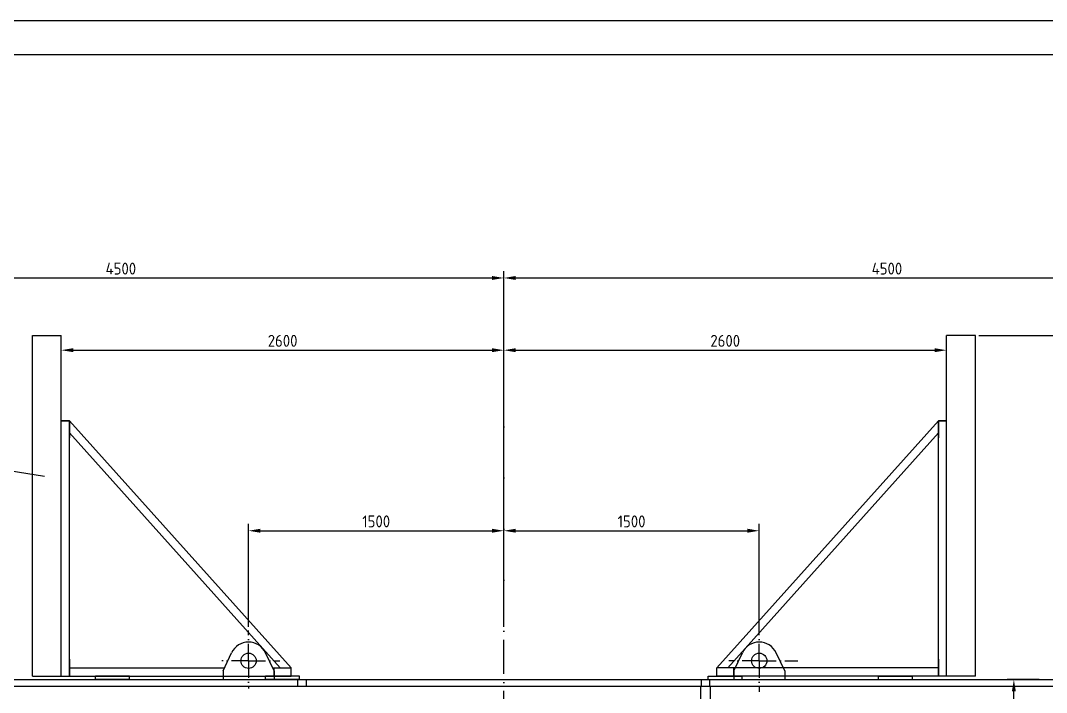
# Model space of a CAD drawing. Extents: x 3 to 23783, y 1 to 16821.
# Drawn here: x 5249 to 11275, y 12875 to 16821 of the extents above; entities that cross this region are included whole.
import ezdxf

# ---------------------------------------------------------------- set-up
doc = ezdxf.new("R2010")
doc.units = 0
doc.header["$LTSCALE"] = 20
doc.linetypes.add('GEN7', pattern=[15, 10, -2.5, 0, -2.5])
doc.linetypes.add('GEN7A', pattern=[7.5, 5, -1.25, 0, -1.25])
doc.layers.get('0').update_dxf_attribs({"linetype": 'CONTINUOUS'})
doc.layers.get('DEFPOINTS').update_dxf_attribs({"linetype": 'CONTINUOUS'})
for name, color, linetype in [('5', 3, 'CONTINUOUS'), ('7', 4, 'GEN7'), ('7A', 4, 'GEN7A'), ('TILE1', 5, 'CONTINUOUS')]:
    doc.layers.add(name, color=color, linetype=linetype)
doc.styles.get("Standard").update_dxf_attribs({"font": 'geniso.shx', "bigfont": 'hztxt.shx'})
doc.dimstyles.new('GEN-ISO', dxfattribs={"dimscale": 20, "dimtxt": 3.5, "dimasz": 3.5, "dimexe": 2, "dimexo": 1, "dimgap": 1, "dimtad": 1, "dimzin": 9, "dimdsep": 46, "dimtxsty": 'Standard', "dimcen": 0, "dimclrd": 3, "dimclre": 3, "dimclrt": 2, "dimadec": 0, "dimazin": 0, "dimtp": 0.1, "dimtm": 0.1, "dimtfac": 0.71, "dimtdec": 3, "dimtmove": 0, "dimatfit": 1, "dimfxl": 0, "dimtzin": 0, "dimarcsym": 0})

# ---------------------------------------------------------------- blocks, each defined once
blk = doc.blocks.new('GB-A0')
blk.add_lwpolyline([(25, 10), (25, 831), (1179, 831), (1179, 10)], close=True)
at = {"layer": 'TILE1'}
blk.add_lwpolyline([(0, 841), (1189, 841), (1189, 0), (0, 0)], dxfattribs=at)
blk = doc.blocks.new('*D234')
at = {"color": 3, "linetype": 'ByBlock'}
for p, q in [((3588.1, 13393.4), (3588.1, 15349.1)), ((3658.1, 15309.1), (8018.1, 15309.1)), ((8088.1, 13393.4), (8088.1, 15349.1))]:
    blk.add_line(p, q, dxfattribs=at)
for points in [[(3658.1, 15320.7), (3658.1, 15297.4), (3588.1, 15309.1)], [(8018.1, 15320.7), (8018.1, 15297.4), (8088.1, 15309.1)]]:
    blk.add_solid(points, dxfattribs=at)
at = {"layer": 'DEFPOINTS', "color": 0, "linetype": 'ByBlock'}
for p in [(8088.1, 15309.1), (3588.1, 13373.4), (8088.1, 13373.4)]:
    blk.add_point(p, dxfattribs=at)
at = {"color": 2, "linetype": 'ByBlock', "insert": (5838.1, 15364.1), "char_height": 70, "attachment_point": 5}
blk.add_mtext('4500', dxfattribs=at)
blk = doc.blocks.new('*D235')
at = {"color": 3, "linetype": 'ByBlock'}
for p, q in [((8088.1, 13393.4), (8088.1, 15349.1)), ((8158.1, 15309.1), (12518.1, 15309.1)), ((12588.1, 13393.4), (12588.1, 15349.1))]:
    blk.add_line(p, q, dxfattribs=at)
for points in [[(8158.1, 15320.7), (8158.1, 15297.4), (8088.1, 15309.1)], [(12518.1, 15320.7), (12518.1, 15297.4), (12588.1, 15309.1)]]:
    blk.add_solid(points, dxfattribs=at)
at = {"layer": 'DEFPOINTS', "color": 0, "linetype": 'ByBlock'}
for p in [(12588.1, 15309.1), (8088.1, 13373.4), (12588.1, 13373.4)]:
    blk.add_point(p, dxfattribs=at)
at = {"color": 2, "linetype": 'ByBlock', "insert": (10338.1, 15364.1), "char_height": 70, "attachment_point": 5}
blk.add_mtext('4500', dxfattribs=at)
blk = doc.blocks.new('*D246')
at = {"color": 3, "linetype": 'ByBlock'}
for p, q in [((5488.1, 14772.4), (5488.1, 14924.9)), ((8088.1, 14772.4), (8088.1, 14924.9)), ((5558.1, 14884.9), (8018.1, 14884.9))]:
    blk.add_line(p, q, dxfattribs=at)
for points in [[(5558.1, 14896.6), (5558.1, 14873.3), (5488.1, 14884.9)], [(8018.1, 14896.6), (8018.1, 14873.3), (8088.1, 14884.9)]]:
    blk.add_solid(points, dxfattribs=at)
at = {"layer": 'DEFPOINTS', "color": 0, "linetype": 'ByBlock'}
for p in [(8088.1, 14884.9), (5488.1, 14752.4), (8088.1, 14752.4)]:
    blk.add_point(p, dxfattribs=at)
at = {"color": 2, "linetype": 'ByBlock', "insert": (6788.1, 14939.9), "char_height": 70, "attachment_point": 5}
blk.add_mtext('2600', dxfattribs=at)
blk = doc.blocks.new('*D247')
at = {"color": 3, "linetype": 'ByBlock'}
for p, q in [((8088.1, 14772.4), (8088.1, 14924.9)), ((10688.1, 14772.4), (10688.1, 14924.9)), ((8158.1, 14884.9), (10618.1, 14884.9))]:
    blk.add_line(p, q, dxfattribs=at)
for points in [[(8158.1, 14896.6), (8158.1, 14873.3), (8088.1, 14884.9)], [(10618.1, 14896.6), (10618.1, 14873.3), (10688.1, 14884.9)]]:
    blk.add_solid(points, dxfattribs=at)
at = {"layer": 'DEFPOINTS', "color": 0, "linetype": 'ByBlock'}
for p in [(10688.1, 14884.9), (8088.1, 14752.4), (10688.1, 14752.4)]:
    blk.add_point(p, dxfattribs=at)
at = {"color": 2, "linetype": 'ByBlock', "insert": (9388.1, 14939.9), "char_height": 70, "attachment_point": 5}
blk.add_mtext('2600', dxfattribs=at)
blk = doc.blocks.new('*D248')
at = {"color": 3, "linetype": 'ByBlock'}
for p, q in [((6588.1, 13259.6), (6588.1, 13864.6)), ((8088.1, 13259.6), (8088.1, 13864.6)), ((6658.1, 13824.6), (8018.1, 13824.6))]:
    blk.add_line(p, q, dxfattribs=at)
for points in [[(6658.1, 13836.3), (6658.1, 13813), (6588.1, 13824.6)], [(8018.1, 13836.3), (8018.1, 13813), (8088.1, 13824.6)]]:
    blk.add_solid(points, dxfattribs=at)
at = {"layer": 'DEFPOINTS', "color": 0, "linetype": 'ByBlock'}
for p in [(8088.1, 13824.6), (6588.1, 13239.6), (8088.1, 13239.6)]:
    blk.add_point(p, dxfattribs=at)
at = {"color": 2, "linetype": 'ByBlock', "insert": (7338.1, 13879.6), "char_height": 70, "attachment_point": 5}
blk.add_mtext('1500', dxfattribs=at)
blk = doc.blocks.new('*D249')
at = {"color": 3, "linetype": 'ByBlock'}
for p, q in [((8088.1, 13259.6), (8088.1, 13864.6)), ((9588.1, 13218), (9588.1, 13864.6)), ((8158.1, 13824.6), (9518.1, 13824.6))]:
    blk.add_line(p, q, dxfattribs=at)
for points in [[(8158.1, 13836.3), (8158.1, 13813), (8088.1, 13824.6)], [(9518.1, 13836.3), (9518.1, 13813), (9588.1, 13824.6)]]:
    blk.add_solid(points, dxfattribs=at)
at = {"layer": 'DEFPOINTS', "color": 0, "linetype": 'ByBlock'}
for p in [(9588.1, 13824.6), (8088.1, 13239.6), (9588.1, 13198)]:
    blk.add_point(p, dxfattribs=at)
at = {"color": 2, "linetype": 'ByBlock', "insert": (8838.1, 13879.6), "char_height": 70, "attachment_point": 5}
blk.add_mtext('1500', dxfattribs=at)
blk = doc.blocks.new('*D256')
at = {"color": 3, "linetype": 'ByBlock'}
for p, q in [((11232.3, 12950.9), (11043.6, 12950.9)), ((11083.6, 11910.9), (11083.6, 12880.9)), ((10013.1, 11840.9), (11123.6, 11840.9))]:
    blk.add_line(p, q, dxfattribs=at)
for points in [[(11071.9, 12880.9), (11095.3, 12880.9), (11083.6, 12950.9)], [(11071.9, 11910.9), (11095.3, 11910.9), (11083.6, 11840.9)]]:
    blk.add_solid(points, dxfattribs=at)
at = {"layer": 'DEFPOINTS', "color": 0, "linetype": 'ByBlock'}
for p in [(11083.6, 12950.9), (11252.3, 12950.9), (9993.1, 11840.9)]:
    blk.add_point(p, dxfattribs=at)
at = {"color": 2, "linetype": 'ByBlock', "insert": (11028.6, 12395.9), "char_height": 70, "attachment_point": 5, "rotation": 90}
blk.add_mtext('1110', dxfattribs=at)
blk = doc.blocks.new('*D258')
at = {"color": 3, "linetype": 'ByBlock'}
for p, q in [((10878.2, 14970.9), (14144.7, 14970.9)), ((14104.7, 10059.9), (14104.7, 14900.9)), ((13562.7, 9989.9), (14144.7, 9989.9))]:
    blk.add_line(p, q, dxfattribs=at)
for points in [[(14093, 14900.9), (14116.4, 14900.9), (14104.7, 14970.9)], [(14093, 10059.9), (14116.4, 10059.9), (14104.7, 9989.9)]]:
    blk.add_solid(points, dxfattribs=at)
at = {"layer": 'DEFPOINTS', "color": 0, "linetype": 'ByBlock'}
for p in [(10858.2, 14970.9), (14104.7, 14970.9), (13542.7, 9989.9)]:
    blk.add_point(p, dxfattribs=at)
at = {"color": 2, "linetype": 'ByBlock', "insert": (14049.7, 12480.4), "char_height": 70, "attachment_point": 5, "rotation": 90}
blk.add_mtext('4981', dxfattribs=at)

msp = doc.modelspace()

# ---------------------------------------------------------------- linework, layer by layer
for p, q in [((5318.118, 12970.942), (5318.118, 14970.942)), ((5318.118, 14970.942), (5488.148, 14970.942)), ((5488.148, 12970.942), (5488.148, 14970.942)), ((10688.148, 12970.942), (10688.148, 14970.942)), ((10858.179, 14970.942), (10688.148, 14970.942)), ((10858.179, 12970.942), (10858.179, 14970.942)), ((5536.148, 14470.942), (5488.148, 14470.942)), ((5488.148, 14470.942), (5536.148, 14470.942)), ((6838.148, 13018.942), (5536.148, 14470.942)), ((5536.148, 12970.942), (5536.148, 14470.942)), ((5536.148, 14470.942), (5536.148, 14370.942)), ((9338.148, 13018.942), (10640.148, 14470.942)), ((10640.148, 12970.942), (10640.148, 14470.942)), ((10640.148, 14470.942), (10640.148, 14370.942)), ((10640.148, 14470.942), (10688.148, 14470.942)), ((10688.148, 14470.942), (10640.148, 14470.942)), ((6773.677, 13018.942), (5536.148, 14399.043)), ((9402.62, 13018.942), (10640.148, 14399.043)), ((6438.148, 13000.942), (6488.688, 13107.927)), ((6738.148, 13000.942), (6687.609, 13107.927)), ((9438.148, 13000.942), (9488.688, 13107.927)), ((9738.148, 13000.942), (9687.609, 13107.927)), ((5536.148, 13070.942), (5536.148, 12970.942)), ((5536.148, 13018.942), (6446.651, 13018.942)), ((6729.645, 13018.942), (6838.148, 13018.942)), ((6738.148, 12970.942), (6738.148, 13018.942)), ((6838.148, 12970.942), (6838.148, 13018.942)), ((10640.148, 13018.942), (9338.148, 13018.942)), ((9338.148, 12970.942), (9338.148, 13018.942)), ((9438.148, 12970.942), (9438.148, 13018.942)), ((10640.148, 13070.942), (10640.148, 12970.942)), ((5318.118, 12970.942), (6838.148, 12970.942)), ((5888.148, 12970.942), (5688.148, 12970.942)), ((5688.148, 12950.942), (5688.148, 12970.942)), ((5888.148, 12950.942), (5888.148, 12970.942)), ((6438.148, 13000.942), (6438.148, 12950.942)), ((6888.148, 12970.942), (6688.148, 12970.942)), ((6688.148, 12950.942), (6688.148, 12970.942)), ((6738.148, 13000.942), (6738.148, 12950.942)), ((6888.148, 12950.942), (6888.148, 12970.942)), ((9288.148, 12970.942), (9488.148, 12970.942)), ((9288.148, 12950.942), (9288.148, 12970.942)), ((10858.179, 12970.942), (9338.148, 12970.942)), ((9438.148, 13000.942), (9438.148, 12950.942)), ((9488.148, 12950.942), (9488.148, 12970.942)), ((9738.148, 13000.942), (9738.148, 12950.942)), ((10288.148, 12970.942), (10488.148, 12970.942)), ((10288.148, 12950.942), (10288.148, 12970.942)), ((10488.148, 12950.942), (10488.148, 12970.942)), ((2658.148, 12950.942), (9588.148, 12950.942)), ((2658.148, 12910.942), (13518.148, 12910.942)), ((5888.148, 12950.942), (5688.148, 12950.942)), ((6888.148, 12950.942), (6688.148, 12950.942)), ((6878.148, 12910.942), (6878.148, 12950.942)), ((6928.148, 12910.942), (6928.148, 12950.942)), ((9244.399, 11890.942), (9244.399, 12910.942)), ((9248.148, 12910.942), (9248.148, 12950.942)), ((9288.148, 12950.942), (9488.148, 12950.942)), ((9298.148, 12910.942), (9298.148, 12950.942)), ((9302.29, 11890.942), (9302.29, 12910.942)), ((9588.148, 12950.942), (13518.148, 12950.942)), ((10288.148, 12950.942), (10488.148, 12950.942))]:
    msp.add_line(p, q)
for centre in [(6588.148, 13060.942), (9588.148, 13060.942)]:
    msp.add_circle(centre, 45)
for centre in [(6588.148, 13060.942), (9588.148, 13060.942)]:
    msp.add_arc(centre, 110, 25.2859154, 154.7140846)
at = {"layer": '5'}
msp.add_lwpolyline([(5389.801, 14142.978), (1718.592, 14729.797), (1546.053, 14729.797)], dxfattribs=at)
at = {"layer": '7'}
msp.add_line((8088.148, 7582.461), (8088.148, 14756.119), dxfattribs=at)
at = {"layer": '7A'}
for p, q in [((6588.148, 13060.942), (6588.148, 13239.643)), ((9588.148, 13060.942), (9588.148, 13218.85)), ((6588.148, 13060.942), (6431.545, 13060.942)), ((6588.148, 13060.942), (6771.197, 13060.942)), ((6588.148, 13060.942), (6588.148, 12898.645)), ((9588.148, 13060.942), (9409.645, 13060.942)), ((9588.148, 13060.942), (9814.851, 13060.942)), ((9588.148, 13060.942), (9588.148, 12878.672))]:
    msp.add_line(p, q, dxfattribs=at)

# ---------------------------------------------------------------- block references
at = {"xscale": 20, "yscale": 20, "zscale": 20}
msp.add_blockref('GB-A0', (3.302, 0.892), dxfattribs=at)

# ---------------------------------------------------------------- dimensions: what is measured, and where the dimension line sits
at = {"layer": '5'}
for base, p1, p2, picture, middle in [((8088.148, 15309.053), (3588.148, 13373.411), (8088.148, 13373.411), '*D234', (5838.148, 15364.053)), ((12588.148, 15309.053), (8088.148, 13373.411), (12588.148, 13373.411), '*D235', (10338.148, 15364.053)), ((8088.148, 14884.937), (5488.148, 14752.401), (8088.148, 14752.401), '*D246', (6788.148, 14939.944)), ((10688.148, 14884.937), (8088.148, 14752.401), (10688.148, 14752.401), '*D247', (9388.148, 14939.944)), ((8088.148, 13824.647), (6588.148, 13239.643), (8088.148, 13239.643), '*D248', (7338.148, 13879.647)), ((9588.148, 13824.647), (8088.148, 13239.643), (9588.148, 13197.977), '*D249', (8838.148, 13879.647))]:
    dim = msp.add_linear_dim(base=base, p1=p1, p2=p2, dimstyle='GEN-ISO', override={"dimpost": '<>', "dimtix": 1, "dimtmove": 2, "dimatfit": 3}, dxfattribs=at)
    dim.commit()
    dim.dimension.update_dxf_attribs({"geometry": picture, "text_midpoint": middle})
for base, p1, p2, override, picture, middle in [((14104.691, 14970.942), (13542.721, 9989.942), (10858.179, 14970.942), {"dimscale": 20, "dimdec": 1, "dimpost": '<>'}, '*D258', (14049.691, 12480.442)), ((11083.584, 12950.942), (9993.148, 11840.942), (11252.343, 12950.942), {"dimdec": 1, "dimpost": '<>', "dimtix": 1, "dimtmove": 2, "dimatfit": 3}, '*D256', (11028.584, 12395.942))]:
    dim = msp.add_linear_dim(base=base, p1=p1, p2=p2, angle=90, dimstyle='GEN-ISO', override=override, dxfattribs=at)
    dim.commit()
    dim.dimension.update_dxf_attribs({"geometry": picture, "text_midpoint": middle})

doc.saveas('drawing.dxf')
